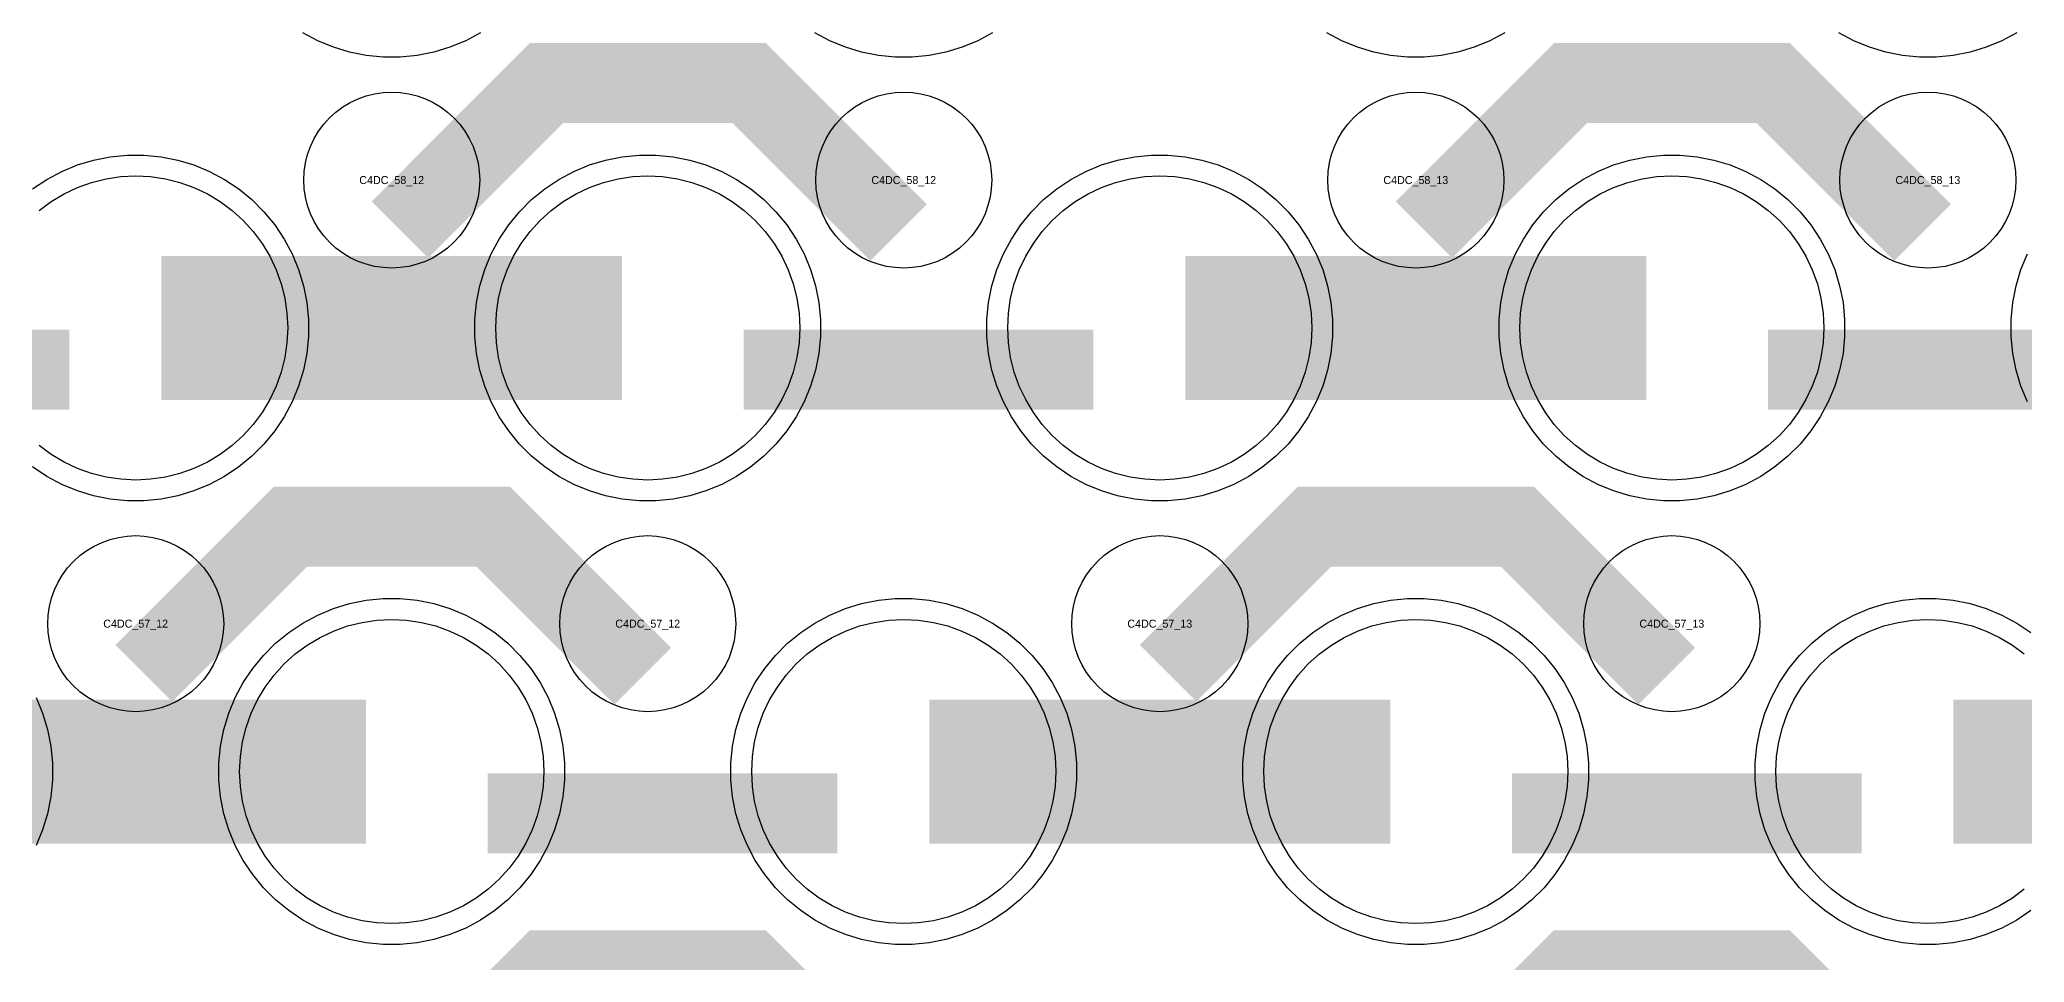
# Model space of a CAD drawing. Extents: x -11880 to 11880, y -14992 to 14992.
# Drawn here: x -8190 to -7570, y -7001 to -6713 of the extents above; entities that cross this region are included whole.
import ezdxf
from ezdxf.enums import TextEntityAlignment as Align

# ---------------------------------------------------------------- set-up
doc = ezdxf.new("R2010")
doc.units = 0
doc.header["$MEASUREMENT"] = 0
for name, color, linetype in [('GDS_775_DT_237', 138, 'CONTINUOUS'), ('RDL1_FS', 34, 'CONTINUOUS'), ('RDL_BS', 160, 'CONTINUOUS')]:
    doc.layers.add(name, color=color, linetype=linetype)

msp = doc.modelspace()

# ---------------------------------------------------------------- linework, layer by layer
at = {"layer": 'RDL1_FS'}
for points in [[(-8190.14, -6766.126), (-8186.395, -6763.348), (-8182.395, -6760.95), (-8178.181, -6758.958), (-8173.791, -6757.386), (-8169.268, -6756.254), (-8164.657, -6755.57), (-8160, -6755.341), (-8155.343, -6755.57), (-8150.732, -6756.254), (-8146.209, -6757.386), (-8141.819, -6758.958), (-8137.605, -6760.95), (-8133.605, -6763.348), (-8129.86, -6766.126), (-8126.406, -6769.256), (-8123.276, -6772.71), (-8120.498, -6776.455), (-8118.1, -6780.455), (-8116.108, -6784.669), (-8114.536, -6789.059), (-8113.404, -6793.582), (-8112.72, -6798.193), (-8112.491, -6802.85), (-8112.72, -6807.507), (-8113.404, -6812.118), (-8114.536, -6816.641), (-8116.108, -6821.031), (-8118.1, -6825.245), (-8120.498, -6829.245), (-8123.276, -6832.99), (-8126.406, -6836.444), (-8129.86, -6839.574), (-8133.605, -6842.352), (-8137.605, -6844.75), (-8141.819, -6846.742), (-8146.209, -6848.314), (-8150.732, -6849.446), (-8155.343, -6850.13), (-8160, -6850.359), (-8164.657, -6850.13), (-8169.268, -6849.446), (-8173.791, -6848.314), (-8178.181, -6846.742), (-8182.395, -6844.75), (-8186.395, -6842.352), (-8190.14, -6839.574)], [(-7569.86, -6978.134), (-7573.605, -6980.912), (-7577.605, -6983.31), (-7581.819, -6985.302), (-7586.209, -6986.874), (-7590.732, -6988.006), (-7595.343, -6988.69), (-7600, -6988.919), (-7604.657, -6988.69), (-7609.268, -6988.006), (-7613.791, -6986.874), (-7618.181, -6985.302), (-7622.395, -6983.31), (-7626.395, -6980.912), (-7630.14, -6978.134), (-7633.594, -6975.004), (-7636.724, -6971.55), (-7639.502, -6967.805), (-7641.9, -6963.805), (-7643.892, -6959.591), (-7645.464, -6955.201), (-7646.596, -6950.678), (-7647.28, -6946.067), (-7647.509, -6941.41), (-7647.28, -6936.753), (-7646.596, -6932.142), (-7645.464, -6927.619), (-7643.892, -6923.229), (-7641.9, -6919.015), (-7639.502, -6915.015), (-7636.724, -6911.27), (-7633.594, -6907.816), (-7630.14, -6904.686), (-7626.395, -6901.908), (-7622.395, -6899.51), (-7618.181, -6897.518), (-7613.791, -6895.946), (-7609.268, -6894.814), (-7604.657, -6894.13), (-7600, -6893.901), (-7595.343, -6894.13), (-7590.732, -6894.814), (-7586.209, -6895.946), (-7581.819, -6897.518), (-7577.605, -6899.51), (-7573.605, -6901.908), (-7569.86, -6904.686)]]:
    msp.add_lwpolyline(points, dxfattribs=at)
for points in [[(-8000, -6850.359), (-8004.657, -6850.13), (-8009.268, -6849.446), (-8013.791, -6848.314), (-8018.181, -6846.742), (-8022.395, -6844.75), (-8026.395, -6842.352), (-8030.14, -6839.574), (-8033.594, -6836.444), (-8036.724, -6832.99), (-8039.502, -6829.245), (-8041.9, -6825.245), (-8043.892, -6821.031), (-8045.464, -6816.641), (-8046.596, -6812.118), (-8047.28, -6807.507), (-8047.509, -6802.85), (-8047.28, -6798.193), (-8046.596, -6793.582), (-8045.464, -6789.059), (-8043.892, -6784.669), (-8041.9, -6780.455), (-8039.502, -6776.455), (-8036.724, -6772.71), (-8033.594, -6769.256), (-8030.14, -6766.126), (-8026.395, -6763.348), (-8022.395, -6760.95), (-8018.181, -6758.958), (-8013.791, -6757.386), (-8009.268, -6756.254), (-8004.657, -6755.57), (-8000, -6755.341), (-7995.343, -6755.57), (-7990.732, -6756.254), (-7986.209, -6757.386), (-7981.819, -6758.958), (-7977.605, -6760.95), (-7973.605, -6763.348), (-7969.86, -6766.126), (-7966.406, -6769.256), (-7963.276, -6772.71), (-7960.498, -6776.455), (-7958.1, -6780.455), (-7956.108, -6784.669), (-7954.536, -6789.059), (-7953.404, -6793.582), (-7952.72, -6798.193), (-7952.491, -6802.85), (-7952.72, -6807.507), (-7953.404, -6812.118), (-7954.536, -6816.641), (-7956.108, -6821.031), (-7958.1, -6825.245), (-7960.498, -6829.245), (-7963.276, -6832.99), (-7966.406, -6836.444), (-7969.86, -6839.574), (-7973.605, -6842.352), (-7977.605, -6844.75), (-7981.819, -6846.742), (-7986.209, -6848.314), (-7990.732, -6849.446), (-7995.343, -6850.13)], [(-7840, -6850.359), (-7844.657, -6850.13), (-7849.268, -6849.446), (-7853.791, -6848.314), (-7858.181, -6846.742), (-7862.395, -6844.75), (-7866.395, -6842.352), (-7870.14, -6839.574), (-7873.594, -6836.444), (-7876.724, -6832.99), (-7879.502, -6829.245), (-7881.9, -6825.245), (-7883.892, -6821.031), (-7885.464, -6816.641), (-7886.596, -6812.118), (-7887.28, -6807.507), (-7887.509, -6802.85), (-7887.28, -6798.193), (-7886.596, -6793.582), (-7885.464, -6789.059), (-7883.892, -6784.669), (-7881.9, -6780.455), (-7879.502, -6776.455), (-7876.724, -6772.71), (-7873.594, -6769.256), (-7870.14, -6766.126), (-7866.395, -6763.348), (-7862.395, -6760.95), (-7858.181, -6758.958), (-7853.791, -6757.386), (-7849.268, -6756.254), (-7844.657, -6755.57), (-7840, -6755.341), (-7835.343, -6755.57), (-7830.732, -6756.254), (-7826.209, -6757.386), (-7821.819, -6758.958), (-7817.605, -6760.95), (-7813.605, -6763.348), (-7809.86, -6766.126), (-7806.406, -6769.256), (-7803.276, -6772.71), (-7800.498, -6776.455), (-7798.1, -6780.455), (-7796.108, -6784.669), (-7794.536, -6789.059), (-7793.404, -6793.582), (-7792.72, -6798.193), (-7792.491, -6802.85), (-7792.72, -6807.507), (-7793.404, -6812.118), (-7794.536, -6816.641), (-7796.108, -6821.031), (-7798.1, -6825.245), (-7800.498, -6829.245), (-7803.276, -6832.99), (-7806.406, -6836.444), (-7809.86, -6839.574), (-7813.605, -6842.352), (-7817.605, -6844.75), (-7821.819, -6846.742), (-7826.209, -6848.314), (-7830.732, -6849.446), (-7835.343, -6850.13)], [(-7680, -6850.359), (-7684.657, -6850.13), (-7689.268, -6849.446), (-7693.791, -6848.314), (-7698.181, -6846.742), (-7702.395, -6844.75), (-7706.395, -6842.352), (-7710.14, -6839.574), (-7713.594, -6836.444), (-7716.724, -6832.99), (-7719.502, -6829.245), (-7721.9, -6825.245), (-7723.892, -6821.031), (-7725.464, -6816.641), (-7726.596, -6812.118), (-7727.28, -6807.507), (-7727.509, -6802.85), (-7727.28, -6798.193), (-7726.596, -6793.582), (-7725.464, -6789.059), (-7723.892, -6784.669), (-7721.9, -6780.455), (-7719.502, -6776.455), (-7716.724, -6772.71), (-7713.594, -6769.256), (-7710.14, -6766.126), (-7706.395, -6763.348), (-7702.395, -6760.95), (-7698.181, -6758.958), (-7693.791, -6757.386), (-7689.268, -6756.254), (-7684.657, -6755.57), (-7680, -6755.341), (-7675.343, -6755.57), (-7670.732, -6756.254), (-7666.209, -6757.386), (-7661.819, -6758.958), (-7657.605, -6760.95), (-7653.605, -6763.348), (-7649.86, -6766.126), (-7646.406, -6769.256), (-7643.276, -6772.71), (-7640.498, -6776.455), (-7638.1, -6780.455), (-7636.108, -6784.669), (-7634.536, -6789.059), (-7633.404, -6793.582), (-7632.72, -6798.193), (-7632.491, -6802.85), (-7632.72, -6807.507), (-7633.404, -6812.118), (-7634.536, -6816.641), (-7636.108, -6821.031), (-7638.1, -6825.245), (-7640.498, -6829.245), (-7643.276, -6832.99), (-7646.406, -6836.444), (-7649.86, -6839.574), (-7653.605, -6842.352), (-7657.605, -6844.75), (-7661.819, -6846.742), (-7666.209, -6848.314), (-7670.732, -6849.446), (-7675.343, -6850.13)], [(-8080, -6988.919), (-8084.657, -6988.69), (-8089.268, -6988.006), (-8093.791, -6986.874), (-8098.181, -6985.302), (-8102.395, -6983.31), (-8106.395, -6980.912), (-8110.14, -6978.134), (-8113.594, -6975.004), (-8116.724, -6971.55), (-8119.502, -6967.805), (-8121.9, -6963.805), (-8123.892, -6959.591), (-8125.464, -6955.201), (-8126.596, -6950.678), (-8127.28, -6946.067), (-8127.509, -6941.41), (-8127.28, -6936.753), (-8126.596, -6932.142), (-8125.464, -6927.619), (-8123.892, -6923.229), (-8121.9, -6919.015), (-8119.502, -6915.015), (-8116.724, -6911.27), (-8113.594, -6907.816), (-8110.14, -6904.686), (-8106.395, -6901.908), (-8102.395, -6899.51), (-8098.181, -6897.518), (-8093.791, -6895.946), (-8089.268, -6894.814), (-8084.657, -6894.13), (-8080, -6893.901), (-8075.343, -6894.13), (-8070.732, -6894.814), (-8066.209, -6895.946), (-8061.819, -6897.518), (-8057.605, -6899.51), (-8053.605, -6901.908), (-8049.86, -6904.686), (-8046.406, -6907.816), (-8043.276, -6911.27), (-8040.498, -6915.015), (-8038.1, -6919.015), (-8036.108, -6923.229), (-8034.536, -6927.619), (-8033.404, -6932.142), (-8032.72, -6936.753), (-8032.491, -6941.41), (-8032.72, -6946.067), (-8033.404, -6950.678), (-8034.536, -6955.201), (-8036.108, -6959.591), (-8038.1, -6963.805), (-8040.498, -6967.805), (-8043.276, -6971.55), (-8046.406, -6975.004), (-8049.86, -6978.134), (-8053.605, -6980.912), (-8057.605, -6983.31), (-8061.819, -6985.302), (-8066.209, -6986.874), (-8070.732, -6988.006), (-8075.343, -6988.69)], [(-7920, -6988.919), (-7924.657, -6988.69), (-7929.268, -6988.006), (-7933.791, -6986.874), (-7938.181, -6985.302), (-7942.395, -6983.31), (-7946.395, -6980.912), (-7950.14, -6978.134), (-7953.594, -6975.004), (-7956.724, -6971.55), (-7959.502, -6967.805), (-7961.9, -6963.805), (-7963.892, -6959.591), (-7965.464, -6955.201), (-7966.596, -6950.678), (-7967.28, -6946.067), (-7967.509, -6941.41), (-7967.28, -6936.753), (-7966.596, -6932.142), (-7965.464, -6927.619), (-7963.892, -6923.229), (-7961.9, -6919.015), (-7959.502, -6915.015), (-7956.724, -6911.27), (-7953.594, -6907.816), (-7950.14, -6904.686), (-7946.395, -6901.908), (-7942.395, -6899.51), (-7938.181, -6897.518), (-7933.791, -6895.946), (-7929.268, -6894.814), (-7924.657, -6894.13), (-7920, -6893.901), (-7915.343, -6894.13), (-7910.732, -6894.814), (-7906.209, -6895.946), (-7901.819, -6897.518), (-7897.605, -6899.51), (-7893.605, -6901.908), (-7889.86, -6904.686), (-7886.406, -6907.816), (-7883.276, -6911.27), (-7880.498, -6915.015), (-7878.1, -6919.015), (-7876.108, -6923.229), (-7874.536, -6927.619), (-7873.404, -6932.142), (-7872.72, -6936.753), (-7872.491, -6941.41), (-7872.72, -6946.067), (-7873.404, -6950.678), (-7874.536, -6955.201), (-7876.108, -6959.591), (-7878.1, -6963.805), (-7880.498, -6967.805), (-7883.276, -6971.55), (-7886.406, -6975.004), (-7889.86, -6978.134), (-7893.605, -6980.912), (-7897.605, -6983.31), (-7901.819, -6985.302), (-7906.209, -6986.874), (-7910.732, -6988.006), (-7915.343, -6988.69)], [(-7760, -6988.919), (-7764.657, -6988.69), (-7769.268, -6988.006), (-7773.791, -6986.874), (-7778.181, -6985.302), (-7782.395, -6983.31), (-7786.395, -6980.912), (-7790.14, -6978.134), (-7793.594, -6975.004), (-7796.724, -6971.55), (-7799.502, -6967.805), (-7801.9, -6963.805), (-7803.892, -6959.591), (-7805.464, -6955.201), (-7806.596, -6950.678), (-7807.28, -6946.067), (-7807.509, -6941.41), (-7807.28, -6936.753), (-7806.596, -6932.142), (-7805.464, -6927.619), (-7803.892, -6923.229), (-7801.9, -6919.015), (-7799.502, -6915.015), (-7796.724, -6911.27), (-7793.594, -6907.816), (-7790.14, -6904.686), (-7786.395, -6901.908), (-7782.395, -6899.51), (-7778.181, -6897.518), (-7773.791, -6895.946), (-7769.268, -6894.814), (-7764.657, -6894.13), (-7760, -6893.901), (-7755.343, -6894.13), (-7750.732, -6894.814), (-7746.209, -6895.946), (-7741.819, -6897.518), (-7737.605, -6899.51), (-7733.605, -6901.908), (-7729.86, -6904.686), (-7726.406, -6907.816), (-7723.276, -6911.27), (-7720.498, -6915.015), (-7718.1, -6919.015), (-7716.108, -6923.229), (-7714.536, -6927.619), (-7713.404, -6932.142), (-7712.72, -6936.753), (-7712.491, -6941.41), (-7712.72, -6946.067), (-7713.404, -6950.678), (-7714.536, -6955.201), (-7716.108, -6959.591), (-7718.1, -6963.805), (-7720.498, -6967.805), (-7723.276, -6971.55), (-7726.406, -6975.004), (-7729.86, -6978.134), (-7733.605, -6980.912), (-7737.605, -6983.31), (-7741.819, -6985.302), (-7746.209, -6986.874), (-7750.732, -6988.006), (-7755.343, -6988.69)]]:
    msp.add_lwpolyline(points, close=True, dxfattribs=at)
for points in [[(-8151.998, -6802.85, 45, 45, 0), (-8079.998, -6802.85, 45, 45, 0)], [(-8079.998, -6802.85, 45, 45, 0), (-8007.998, -6802.85, 45, 45, 0)], [(-7831.998, -6802.85, 45, 45, 0), (-7759.998, -6802.85, 45, 45, 0)], [(-7759.998, -6802.85, 45, 45, 0), (-7687.998, -6802.85, 45, 45, 0)], [(-8231.998, -6941.41, 45, 45, 0), (-8159.998, -6941.41, 45, 45, 0)], [(-8159.998, -6941.41, 45, 45, 0), (-8087.998, -6941.41, 45, 45, 0)], [(-7911.998, -6941.41, 45, 45, 0), (-7839.998, -6941.41, 45, 45, 0)], [(-7839.998, -6941.41, 45, 45, 0), (-7767.998, -6941.41, 45, 45, 0)], [(-7591.998, -6941.41, 45, 45, 0), (-7519.998, -6941.41, 45, 45, 0)]]:
    msp.add_lwpolyline(points, format="xyseb", dxfattribs=at)
at = {"layer": 'RDL_BS', "color": 240, "true_color": 0xed1f24}
for points in [[(-8052.223, -6710.668), (-8056.885, -6713.16), (-8061.795, -6715.191), (-8066.835, -6716.722), (-8072.062, -6717.768), (-8077.356, -6718.285), (-8082.644, -6718.285), (-8087.938, -6717.768), (-8093.165, -6716.722), (-8098.205, -6715.191), (-8103.115, -6713.16), (-8107.777, -6710.668)], [(-7892.223, -6710.668), (-7896.885, -6713.16), (-7901.795, -6715.191), (-7906.835, -6716.722), (-7912.062, -6717.768), (-7917.356, -6718.285), (-7922.644, -6718.285), (-7927.938, -6717.768), (-7933.165, -6716.722), (-7938.205, -6715.191), (-7943.115, -6713.16), (-7947.777, -6710.668)], [(-7732.223, -6710.668), (-7736.885, -6713.16), (-7741.795, -6715.191), (-7746.835, -6716.722), (-7752.062, -6717.768), (-7757.356, -6718.285), (-7762.644, -6718.285), (-7767.938, -6717.768), (-7773.165, -6716.722), (-7778.205, -6715.191), (-7783.115, -6713.16), (-7787.777, -6710.668)], [(-7572.223, -6710.668), (-7576.885, -6713.16), (-7581.795, -6715.191), (-7586.835, -6716.722), (-7592.062, -6717.768), (-7597.356, -6718.285), (-7602.644, -6718.285), (-7607.938, -6717.768), (-7613.165, -6716.722), (-7618.205, -6715.191), (-7623.115, -6713.16), (-7627.777, -6710.668)]]:
    msp.add_lwpolyline(points, dxfattribs=at)
at = {"layer": 'RDL_BS'}
for points in [[(-8077.438, -6772.164, 25, 25, 0), (-8031.623, -6726.349, 25, 25, 0), (-7998.07, -6726.349, 25, 25, 0)], [(-7921.599, -6773.063, 25, 25, 0), (-7968.313, -6726.349, 25, 25, 0), (-7998.071, -6726.349, 25, 25, 0)], [(-7757.438, -6772.164, 25, 25, 0), (-7711.623, -6726.349, 25, 25, 0), (-7678.07, -6726.349, 25, 25, 0)], [(-7601.599, -6773.063, 25, 25, 0), (-7648.313, -6726.349, 25, 25, 0), (-7678.071, -6726.349, 25, 25, 0)], [(-8289.984, -6815.863, 25, 25, 0), (-8180.719, -6815.863, 25, 25, 0)], [(-7969.984, -6815.863, 25, 25, 0), (-7860.719, -6815.863, 25, 25, 0)], [(-7649.984, -6815.863, 25, 25, 0), (-7540.719, -6815.863, 25, 25, 0)], [(-8157.438, -6910.724, 25, 25, 0), (-8111.623, -6864.909, 25, 25, 0), (-8078.07, -6864.909, 25, 25, 0)], [(-8001.599, -6911.623, 25, 25, 0), (-8048.313, -6864.909, 25, 25, 0), (-8078.071, -6864.909, 25, 25, 0)], [(-7837.438, -6910.724, 25, 25, 0), (-7791.623, -6864.909, 25, 25, 0), (-7758.07, -6864.909, 25, 25, 0)], [(-7681.599, -6911.623, 25, 25, 0), (-7728.313, -6864.909, 25, 25, 0), (-7758.071, -6864.909, 25, 25, 0)], [(-8049.984, -6954.423, 25, 25, 0), (-7940.719, -6954.423, 25, 25, 0)], [(-7729.984, -6954.423, 25, 25, 0), (-7620.719, -6954.423, 25, 25, 0)], [(-8077.438, -7049.289, 25, 25, 0), (-8031.623, -7003.474, 25, 25, 0), (-7998.07, -7003.474, 25, 25, 0)], [(-7921.599, -7050.188, 25, 25, 0), (-7968.313, -7003.474, 25, 25, 0), (-7998.071, -7003.474, 25, 25, 0)], [(-7757.438, -7049.289, 25, 25, 0), (-7711.623, -7003.474, 25, 25, 0), (-7678.07, -7003.474, 25, 25, 0)], [(-7601.599, -7050.188, 25, 25, 0), (-7648.313, -7003.474, 25, 25, 0), (-7678.071, -7003.474, 25, 25, 0)]]:
    msp.add_lwpolyline(points, format="xyseb", dxfattribs=at)
for points in [[(-8080, -6784.156), (-8082.693, -6784.024), (-8085.365, -6783.628), (-8087.984, -6782.971), (-8090.519, -6782.064), (-8092.956, -6780.912), (-8095.28, -6779.519), (-8097.443, -6777.916), (-8099.442, -6776.104), (-8101.254, -6774.105), (-8102.857, -6771.942), (-8104.25, -6769.618), (-8105.402, -6767.181), (-8106.309, -6764.646), (-8106.966, -6762.027), (-8107.362, -6759.355), (-8107.494, -6756.662), (-8107.362, -6753.969), (-8106.966, -6751.297), (-8106.309, -6748.678), (-8105.402, -6746.143), (-8104.25, -6743.706), (-8102.857, -6741.382), (-8101.254, -6739.219), (-8099.442, -6737.22), (-8097.443, -6735.408), (-8095.28, -6733.805), (-8092.956, -6732.412), (-8090.519, -6731.26), (-8087.984, -6730.353), (-8085.365, -6729.696), (-8082.693, -6729.3), (-8080, -6729.168), (-8077.307, -6729.3), (-8074.635, -6729.696), (-8072.016, -6730.353), (-8069.481, -6731.26), (-8067.044, -6732.412), (-8064.72, -6733.805), (-8062.557, -6735.408), (-8060.558, -6737.22), (-8058.746, -6739.219), (-8057.143, -6741.382), (-8055.75, -6743.706), (-8054.598, -6746.143), (-8053.691, -6748.678), (-8053.034, -6751.297), (-8052.638, -6753.969), (-8052.506, -6756.662), (-8052.638, -6759.355), (-8053.034, -6762.027), (-8053.691, -6764.646), (-8054.598, -6767.181), (-8055.75, -6769.618), (-8057.143, -6771.942), (-8058.746, -6774.105), (-8060.558, -6776.104), (-8062.557, -6777.916), (-8064.72, -6779.519), (-8067.044, -6780.912), (-8069.481, -6782.064), (-8072.016, -6782.971), (-8074.635, -6783.628), (-8077.307, -6784.024)], [(-7920, -6784.156), (-7922.693, -6784.024), (-7925.365, -6783.628), (-7927.984, -6782.971), (-7930.519, -6782.064), (-7932.956, -6780.912), (-7935.28, -6779.519), (-7937.443, -6777.916), (-7939.442, -6776.104), (-7941.254, -6774.105), (-7942.857, -6771.942), (-7944.25, -6769.618), (-7945.402, -6767.181), (-7946.309, -6764.646), (-7946.966, -6762.027), (-7947.362, -6759.355), (-7947.494, -6756.662), (-7947.362, -6753.969), (-7946.966, -6751.297), (-7946.309, -6748.678), (-7945.402, -6746.143), (-7944.25, -6743.706), (-7942.857, -6741.382), (-7941.254, -6739.219), (-7939.442, -6737.22), (-7937.443, -6735.408), (-7935.28, -6733.805), (-7932.956, -6732.412), (-7930.519, -6731.26), (-7927.984, -6730.353), (-7925.365, -6729.696), (-7922.693, -6729.3), (-7920, -6729.168), (-7917.307, -6729.3), (-7914.635, -6729.696), (-7912.016, -6730.353), (-7909.481, -6731.26), (-7907.044, -6732.412), (-7904.72, -6733.805), (-7902.557, -6735.408), (-7900.558, -6737.22), (-7898.746, -6739.219), (-7897.143, -6741.382), (-7895.75, -6743.706), (-7894.598, -6746.143), (-7893.691, -6748.678), (-7893.034, -6751.297), (-7892.638, -6753.969), (-7892.506, -6756.662), (-7892.638, -6759.355), (-7893.034, -6762.027), (-7893.691, -6764.646), (-7894.598, -6767.181), (-7895.75, -6769.618), (-7897.143, -6771.942), (-7898.746, -6774.105), (-7900.558, -6776.104), (-7902.557, -6777.916), (-7904.72, -6779.519), (-7907.044, -6780.912), (-7909.481, -6782.064), (-7912.016, -6782.971), (-7914.635, -6783.628), (-7917.307, -6784.024)], [(-7760, -6784.156), (-7762.693, -6784.024), (-7765.365, -6783.628), (-7767.984, -6782.971), (-7770.519, -6782.064), (-7772.956, -6780.912), (-7775.28, -6779.519), (-7777.443, -6777.916), (-7779.442, -6776.104), (-7781.254, -6774.105), (-7782.857, -6771.942), (-7784.25, -6769.618), (-7785.402, -6767.181), (-7786.309, -6764.646), (-7786.966, -6762.027), (-7787.362, -6759.355), (-7787.494, -6756.662), (-7787.362, -6753.969), (-7786.966, -6751.297), (-7786.309, -6748.678), (-7785.402, -6746.143), (-7784.25, -6743.706), (-7782.857, -6741.382), (-7781.254, -6739.219), (-7779.442, -6737.22), (-7777.443, -6735.408), (-7775.28, -6733.805), (-7772.956, -6732.412), (-7770.519, -6731.26), (-7767.984, -6730.353), (-7765.365, -6729.696), (-7762.693, -6729.3), (-7760, -6729.168), (-7757.307, -6729.3), (-7754.635, -6729.696), (-7752.016, -6730.353), (-7749.481, -6731.26), (-7747.044, -6732.412), (-7744.72, -6733.805), (-7742.557, -6735.408), (-7740.558, -6737.22), (-7738.746, -6739.219), (-7737.143, -6741.382), (-7735.75, -6743.706), (-7734.598, -6746.143), (-7733.691, -6748.678), (-7733.034, -6751.297), (-7732.638, -6753.969), (-7732.506, -6756.662), (-7732.638, -6759.355), (-7733.034, -6762.027), (-7733.691, -6764.646), (-7734.598, -6767.181), (-7735.75, -6769.618), (-7737.143, -6771.942), (-7738.746, -6774.105), (-7740.558, -6776.104), (-7742.557, -6777.916), (-7744.72, -6779.519), (-7747.044, -6780.912), (-7749.481, -6782.064), (-7752.016, -6782.971), (-7754.635, -6783.628), (-7757.307, -6784.024)], [(-7600, -6784.156), (-7602.693, -6784.024), (-7605.365, -6783.628), (-7607.984, -6782.971), (-7610.519, -6782.064), (-7612.956, -6780.912), (-7615.28, -6779.519), (-7617.443, -6777.916), (-7619.442, -6776.104), (-7621.254, -6774.105), (-7622.857, -6771.942), (-7624.25, -6769.618), (-7625.402, -6767.181), (-7626.309, -6764.646), (-7626.966, -6762.027), (-7627.362, -6759.355), (-7627.494, -6756.662), (-7627.362, -6753.969), (-7626.966, -6751.297), (-7626.309, -6748.678), (-7625.402, -6746.143), (-7624.25, -6743.706), (-7622.857, -6741.382), (-7621.254, -6739.219), (-7619.442, -6737.22), (-7617.443, -6735.408), (-7615.28, -6733.805), (-7612.956, -6732.412), (-7610.519, -6731.26), (-7607.984, -6730.353), (-7605.365, -6729.696), (-7602.693, -6729.3), (-7600, -6729.168), (-7597.307, -6729.3), (-7594.635, -6729.696), (-7592.016, -6730.353), (-7589.481, -6731.26), (-7587.044, -6732.412), (-7584.72, -6733.805), (-7582.557, -6735.408), (-7580.558, -6737.22), (-7578.746, -6739.219), (-7577.143, -6741.382), (-7575.75, -6743.706), (-7574.598, -6746.143), (-7573.691, -6748.678), (-7573.034, -6751.297), (-7572.638, -6753.969), (-7572.506, -6756.662), (-7572.638, -6759.355), (-7573.034, -6762.027), (-7573.691, -6764.646), (-7574.598, -6767.181), (-7575.75, -6769.618), (-7577.143, -6771.942), (-7578.746, -6774.105), (-7580.558, -6776.104), (-7582.557, -6777.916), (-7584.72, -6779.519), (-7587.044, -6780.912), (-7589.481, -6782.064), (-7592.016, -6782.971), (-7594.635, -6783.628), (-7597.307, -6784.024)], [(-8002.644, -6856.85), (-8007.938, -6856.333), (-8013.165, -6855.287), (-8018.205, -6853.756), (-8023.115, -6851.725), (-8027.777, -6849.233), (-8032.191, -6846.286), (-8036.292, -6842.924), (-8040.074, -6839.142), (-8043.436, -6835.041), (-8046.383, -6830.627), (-8048.875, -6825.965), (-8050.906, -6821.055), (-8052.437, -6816.015), (-8053.483, -6810.788), (-8054, -6805.494), (-8054, -6800.206), (-8053.483, -6794.912), (-8052.437, -6789.685), (-8050.906, -6784.645), (-8048.875, -6779.735), (-8046.383, -6775.073), (-8043.436, -6770.659), (-8040.074, -6766.558), (-8036.292, -6762.776), (-8032.191, -6759.414), (-8027.777, -6756.467), (-8023.115, -6753.975), (-8018.205, -6751.944), (-8013.165, -6750.413), (-8007.938, -6749.367), (-8002.644, -6748.85), (-7997.356, -6748.85), (-7992.062, -6749.367), (-7986.835, -6750.413), (-7981.795, -6751.944), (-7976.885, -6753.975), (-7972.223, -6756.467), (-7967.809, -6759.414), (-7963.708, -6762.776), (-7959.926, -6766.558), (-7956.564, -6770.659), (-7953.617, -6775.073), (-7951.125, -6779.735), (-7949.094, -6784.645), (-7947.563, -6789.685), (-7946.517, -6794.912), (-7946, -6800.206), (-7946, -6805.494), (-7946.517, -6810.788), (-7947.563, -6816.015), (-7949.094, -6821.055), (-7951.125, -6825.965), (-7953.617, -6830.627), (-7956.564, -6835.041), (-7959.926, -6839.142), (-7963.708, -6842.924), (-7967.809, -6846.286), (-7972.223, -6849.233), (-7976.885, -6851.725), (-7981.795, -6853.756), (-7986.835, -6855.287), (-7992.062, -6856.333), (-7997.356, -6856.85)], [(-7842.644, -6856.85), (-7847.938, -6856.333), (-7853.165, -6855.287), (-7858.205, -6853.756), (-7863.115, -6851.725), (-7867.777, -6849.233), (-7872.191, -6846.286), (-7876.292, -6842.924), (-7880.074, -6839.142), (-7883.436, -6835.041), (-7886.383, -6830.627), (-7888.875, -6825.965), (-7890.906, -6821.055), (-7892.437, -6816.015), (-7893.483, -6810.788), (-7894, -6805.494), (-7894, -6800.206), (-7893.483, -6794.912), (-7892.437, -6789.685), (-7890.906, -6784.645), (-7888.875, -6779.735), (-7886.383, -6775.073), (-7883.436, -6770.659), (-7880.074, -6766.558), (-7876.292, -6762.776), (-7872.191, -6759.414), (-7867.777, -6756.467), (-7863.115, -6753.975), (-7858.205, -6751.944), (-7853.165, -6750.413), (-7847.938, -6749.367), (-7842.644, -6748.85), (-7837.356, -6748.85), (-7832.062, -6749.367), (-7826.835, -6750.413), (-7821.795, -6751.944), (-7816.885, -6753.975), (-7812.223, -6756.467), (-7807.809, -6759.414), (-7803.708, -6762.776), (-7799.926, -6766.558), (-7796.564, -6770.659), (-7793.617, -6775.073), (-7791.125, -6779.735), (-7789.094, -6784.645), (-7787.563, -6789.685), (-7786.517, -6794.912), (-7786, -6800.206), (-7786, -6805.494), (-7786.517, -6810.788), (-7787.563, -6816.015), (-7789.094, -6821.055), (-7791.125, -6825.965), (-7793.617, -6830.627), (-7796.564, -6835.041), (-7799.926, -6839.142), (-7803.708, -6842.924), (-7807.809, -6846.286), (-7812.223, -6849.233), (-7816.885, -6851.725), (-7821.795, -6853.756), (-7826.835, -6855.287), (-7832.062, -6856.333), (-7837.356, -6856.85)], [(-7682.644, -6856.85), (-7687.938, -6856.333), (-7693.165, -6855.287), (-7698.205, -6853.756), (-7703.115, -6851.725), (-7707.777, -6849.233), (-7712.191, -6846.286), (-7716.292, -6842.924), (-7720.074, -6839.142), (-7723.436, -6835.041), (-7726.383, -6830.627), (-7728.875, -6825.965), (-7730.906, -6821.055), (-7732.437, -6816.015), (-7733.483, -6810.788), (-7734, -6805.494), (-7734, -6800.206), (-7733.483, -6794.912), (-7732.437, -6789.685), (-7730.906, -6784.645), (-7728.875, -6779.735), (-7726.383, -6775.073), (-7723.436, -6770.659), (-7720.074, -6766.558), (-7716.292, -6762.776), (-7712.191, -6759.414), (-7707.777, -6756.467), (-7703.115, -6753.975), (-7698.205, -6751.944), (-7693.165, -6750.413), (-7687.938, -6749.367), (-7682.644, -6748.85), (-7677.356, -6748.85), (-7672.062, -6749.367), (-7666.835, -6750.413), (-7661.795, -6751.944), (-7656.885, -6753.975), (-7652.223, -6756.467), (-7647.809, -6759.414), (-7643.708, -6762.776), (-7639.926, -6766.558), (-7636.564, -6770.659), (-7633.617, -6775.073), (-7631.125, -6779.735), (-7629.094, -6784.645), (-7627.563, -6789.685), (-7626.517, -6794.912), (-7626, -6800.206), (-7626, -6805.494), (-7626.517, -6810.788), (-7627.563, -6816.015), (-7629.094, -6821.055), (-7631.125, -6825.965), (-7633.617, -6830.627), (-7636.564, -6835.041), (-7639.926, -6839.142), (-7643.708, -6842.924), (-7647.809, -6846.286), (-7652.223, -6849.233), (-7656.885, -6851.725), (-7661.795, -6853.756), (-7666.835, -6855.287), (-7672.062, -6856.333), (-7677.356, -6856.85)], [(-8160, -6922.716), (-8162.693, -6922.584), (-8165.365, -6922.188), (-8167.984, -6921.531), (-8170.519, -6920.624), (-8172.956, -6919.472), (-8175.28, -6918.079), (-8177.443, -6916.476), (-8179.442, -6914.664), (-8181.254, -6912.665), (-8182.857, -6910.502), (-8184.25, -6908.178), (-8185.402, -6905.741), (-8186.309, -6903.206), (-8186.966, -6900.587), (-8187.362, -6897.915), (-8187.494, -6895.222), (-8187.362, -6892.529), (-8186.966, -6889.857), (-8186.309, -6887.238), (-8185.402, -6884.703), (-8184.25, -6882.266), (-8182.857, -6879.942), (-8181.254, -6877.779), (-8179.442, -6875.78), (-8177.443, -6873.968), (-8175.28, -6872.365), (-8172.956, -6870.972), (-8170.519, -6869.82), (-8167.984, -6868.913), (-8165.365, -6868.256), (-8162.693, -6867.86), (-8160, -6867.728), (-8157.307, -6867.86), (-8154.635, -6868.256), (-8152.016, -6868.913), (-8149.481, -6869.82), (-8147.044, -6870.972), (-8144.72, -6872.365), (-8142.557, -6873.968), (-8140.558, -6875.78), (-8138.746, -6877.779), (-8137.143, -6879.942), (-8135.75, -6882.266), (-8134.598, -6884.703), (-8133.691, -6887.238), (-8133.034, -6889.857), (-8132.638, -6892.529), (-8132.506, -6895.222), (-8132.638, -6897.915), (-8133.034, -6900.587), (-8133.691, -6903.206), (-8134.598, -6905.741), (-8135.75, -6908.178), (-8137.143, -6910.502), (-8138.746, -6912.665), (-8140.558, -6914.664), (-8142.557, -6916.476), (-8144.72, -6918.079), (-8147.044, -6919.472), (-8149.481, -6920.624), (-8152.016, -6921.531), (-8154.635, -6922.188), (-8157.307, -6922.584)], [(-8000, -6922.716), (-8002.693, -6922.584), (-8005.365, -6922.188), (-8007.984, -6921.531), (-8010.519, -6920.624), (-8012.956, -6919.472), (-8015.28, -6918.079), (-8017.443, -6916.476), (-8019.442, -6914.664), (-8021.254, -6912.665), (-8022.857, -6910.502), (-8024.25, -6908.178), (-8025.402, -6905.741), (-8026.309, -6903.206), (-8026.966, -6900.587), (-8027.362, -6897.915), (-8027.494, -6895.222), (-8027.362, -6892.529), (-8026.966, -6889.857), (-8026.309, -6887.238), (-8025.402, -6884.703), (-8024.25, -6882.266), (-8022.857, -6879.942), (-8021.254, -6877.779), (-8019.442, -6875.78), (-8017.443, -6873.968), (-8015.28, -6872.365), (-8012.956, -6870.972), (-8010.519, -6869.82), (-8007.984, -6868.913), (-8005.365, -6868.256), (-8002.693, -6867.86), (-8000, -6867.728), (-7997.307, -6867.86), (-7994.635, -6868.256), (-7992.016, -6868.913), (-7989.481, -6869.82), (-7987.044, -6870.972), (-7984.72, -6872.365), (-7982.557, -6873.968), (-7980.558, -6875.78), (-7978.746, -6877.779), (-7977.143, -6879.942), (-7975.75, -6882.266), (-7974.598, -6884.703), (-7973.691, -6887.238), (-7973.034, -6889.857), (-7972.638, -6892.529), (-7972.506, -6895.222), (-7972.638, -6897.915), (-7973.034, -6900.587), (-7973.691, -6903.206), (-7974.598, -6905.741), (-7975.75, -6908.178), (-7977.143, -6910.502), (-7978.746, -6912.665), (-7980.558, -6914.664), (-7982.557, -6916.476), (-7984.72, -6918.079), (-7987.044, -6919.472), (-7989.481, -6920.624), (-7992.016, -6921.531), (-7994.635, -6922.188), (-7997.307, -6922.584)], [(-7840, -6922.716), (-7842.693, -6922.584), (-7845.365, -6922.188), (-7847.984, -6921.531), (-7850.519, -6920.624), (-7852.956, -6919.472), (-7855.28, -6918.079), (-7857.443, -6916.476), (-7859.442, -6914.664), (-7861.254, -6912.665), (-7862.857, -6910.502), (-7864.25, -6908.178), (-7865.402, -6905.741), (-7866.309, -6903.206), (-7866.966, -6900.587), (-7867.362, -6897.915), (-7867.494, -6895.222), (-7867.362, -6892.529), (-7866.966, -6889.857), (-7866.309, -6887.238), (-7865.402, -6884.703), (-7864.25, -6882.266), (-7862.857, -6879.942), (-7861.254, -6877.779), (-7859.442, -6875.78), (-7857.443, -6873.968), (-7855.28, -6872.365), (-7852.956, -6870.972), (-7850.519, -6869.82), (-7847.984, -6868.913), (-7845.365, -6868.256), (-7842.693, -6867.86), (-7840, -6867.728), (-7837.307, -6867.86), (-7834.635, -6868.256), (-7832.016, -6868.913), (-7829.481, -6869.82), (-7827.044, -6870.972), (-7824.72, -6872.365), (-7822.557, -6873.968), (-7820.558, -6875.78), (-7818.746, -6877.779), (-7817.143, -6879.942), (-7815.75, -6882.266), (-7814.598, -6884.703), (-7813.691, -6887.238), (-7813.034, -6889.857), (-7812.638, -6892.529), (-7812.506, -6895.222), (-7812.638, -6897.915), (-7813.034, -6900.587), (-7813.691, -6903.206), (-7814.598, -6905.741), (-7815.75, -6908.178), (-7817.143, -6910.502), (-7818.746, -6912.665), (-7820.558, -6914.664), (-7822.557, -6916.476), (-7824.72, -6918.079), (-7827.044, -6919.472), (-7829.481, -6920.624), (-7832.016, -6921.531), (-7834.635, -6922.188), (-7837.307, -6922.584)], [(-7680, -6922.716), (-7682.693, -6922.584), (-7685.365, -6922.188), (-7687.984, -6921.531), (-7690.519, -6920.624), (-7692.956, -6919.472), (-7695.28, -6918.079), (-7697.443, -6916.476), (-7699.442, -6914.664), (-7701.254, -6912.665), (-7702.857, -6910.502), (-7704.25, -6908.178), (-7705.402, -6905.741), (-7706.309, -6903.206), (-7706.966, -6900.587), (-7707.362, -6897.915), (-7707.494, -6895.222), (-7707.362, -6892.529), (-7706.966, -6889.857), (-7706.309, -6887.238), (-7705.402, -6884.703), (-7704.25, -6882.266), (-7702.857, -6879.942), (-7701.254, -6877.779), (-7699.442, -6875.78), (-7697.443, -6873.968), (-7695.28, -6872.365), (-7692.956, -6870.972), (-7690.519, -6869.82), (-7687.984, -6868.913), (-7685.365, -6868.256), (-7682.693, -6867.86), (-7680, -6867.728), (-7677.307, -6867.86), (-7674.635, -6868.256), (-7672.016, -6868.913), (-7669.481, -6869.82), (-7667.044, -6870.972), (-7664.72, -6872.365), (-7662.557, -6873.968), (-7660.558, -6875.78), (-7658.746, -6877.779), (-7657.143, -6879.942), (-7655.75, -6882.266), (-7654.598, -6884.703), (-7653.691, -6887.238), (-7653.034, -6889.857), (-7652.638, -6892.529), (-7652.506, -6895.222), (-7652.638, -6897.915), (-7653.034, -6900.587), (-7653.691, -6903.206), (-7654.598, -6905.741), (-7655.75, -6908.178), (-7657.143, -6910.502), (-7658.746, -6912.665), (-7660.558, -6914.664), (-7662.557, -6916.476), (-7664.72, -6918.079), (-7667.044, -6919.472), (-7669.481, -6920.624), (-7672.016, -6921.531), (-7674.635, -6922.188), (-7677.307, -6922.584)], [(-8082.644, -6995.41), (-8087.938, -6994.893), (-8093.165, -6993.847), (-8098.205, -6992.316), (-8103.115, -6990.285), (-8107.777, -6987.793), (-8112.191, -6984.846), (-8116.292, -6981.484), (-8120.074, -6977.702), (-8123.436, -6973.601), (-8126.383, -6969.187), (-8128.875, -6964.525), (-8130.906, -6959.615), (-8132.437, -6954.575), (-8133.483, -6949.348), (-8134, -6944.054), (-8134, -6938.766), (-8133.483, -6933.472), (-8132.437, -6928.245), (-8130.906, -6923.205), (-8128.875, -6918.295), (-8126.383, -6913.633), (-8123.436, -6909.219), (-8120.074, -6905.118), (-8116.292, -6901.336), (-8112.191, -6897.974), (-8107.777, -6895.027), (-8103.115, -6892.535), (-8098.205, -6890.504), (-8093.165, -6888.973), (-8087.938, -6887.927), (-8082.644, -6887.41), (-8077.356, -6887.41), (-8072.062, -6887.927), (-8066.835, -6888.973), (-8061.795, -6890.504), (-8056.885, -6892.535), (-8052.223, -6895.027), (-8047.809, -6897.974), (-8043.708, -6901.336), (-8039.926, -6905.118), (-8036.564, -6909.219), (-8033.617, -6913.633), (-8031.125, -6918.295), (-8029.094, -6923.205), (-8027.563, -6928.245), (-8026.517, -6933.472), (-8026, -6938.766), (-8026, -6944.054), (-8026.517, -6949.348), (-8027.563, -6954.575), (-8029.094, -6959.615), (-8031.125, -6964.525), (-8033.617, -6969.187), (-8036.564, -6973.601), (-8039.926, -6977.702), (-8043.708, -6981.484), (-8047.809, -6984.846), (-8052.223, -6987.793), (-8056.885, -6990.285), (-8061.795, -6992.316), (-8066.835, -6993.847), (-8072.062, -6994.893), (-8077.356, -6995.41)], [(-7922.644, -6995.41), (-7927.938, -6994.893), (-7933.165, -6993.847), (-7938.205, -6992.316), (-7943.115, -6990.285), (-7947.777, -6987.793), (-7952.191, -6984.846), (-7956.292, -6981.484), (-7960.074, -6977.702), (-7963.436, -6973.601), (-7966.383, -6969.187), (-7968.875, -6964.525), (-7970.906, -6959.615), (-7972.437, -6954.575), (-7973.483, -6949.348), (-7974, -6944.054), (-7974, -6938.766), (-7973.483, -6933.472), (-7972.437, -6928.245), (-7970.906, -6923.205), (-7968.875, -6918.295), (-7966.383, -6913.633), (-7963.436, -6909.219), (-7960.074, -6905.118), (-7956.292, -6901.336), (-7952.191, -6897.974), (-7947.777, -6895.027), (-7943.115, -6892.535), (-7938.205, -6890.504), (-7933.165, -6888.973), (-7927.938, -6887.927), (-7922.644, -6887.41), (-7917.356, -6887.41), (-7912.062, -6887.927), (-7906.835, -6888.973), (-7901.795, -6890.504), (-7896.885, -6892.535), (-7892.223, -6895.027), (-7887.809, -6897.974), (-7883.708, -6901.336), (-7879.926, -6905.118), (-7876.564, -6909.219), (-7873.617, -6913.633), (-7871.125, -6918.295), (-7869.094, -6923.205), (-7867.563, -6928.245), (-7866.517, -6933.472), (-7866, -6938.766), (-7866, -6944.054), (-7866.517, -6949.348), (-7867.563, -6954.575), (-7869.094, -6959.615), (-7871.125, -6964.525), (-7873.617, -6969.187), (-7876.564, -6973.601), (-7879.926, -6977.702), (-7883.708, -6981.484), (-7887.809, -6984.846), (-7892.223, -6987.793), (-7896.885, -6990.285), (-7901.795, -6992.316), (-7906.835, -6993.847), (-7912.062, -6994.893), (-7917.356, -6995.41)], [(-7762.644, -6995.41), (-7767.938, -6994.893), (-7773.165, -6993.847), (-7778.205, -6992.316), (-7783.115, -6990.285), (-7787.777, -6987.793), (-7792.191, -6984.846), (-7796.292, -6981.484), (-7800.074, -6977.702), (-7803.436, -6973.601), (-7806.383, -6969.187), (-7808.875, -6964.525), (-7810.906, -6959.615), (-7812.437, -6954.575), (-7813.483, -6949.348), (-7814, -6944.054), (-7814, -6938.766), (-7813.483, -6933.472), (-7812.437, -6928.245), (-7810.906, -6923.205), (-7808.875, -6918.295), (-7806.383, -6913.633), (-7803.436, -6909.219), (-7800.074, -6905.118), (-7796.292, -6901.336), (-7792.191, -6897.974), (-7787.777, -6895.027), (-7783.115, -6892.535), (-7778.205, -6890.504), (-7773.165, -6888.973), (-7767.938, -6887.927), (-7762.644, -6887.41), (-7757.356, -6887.41), (-7752.062, -6887.927), (-7746.835, -6888.973), (-7741.795, -6890.504), (-7736.885, -6892.535), (-7732.223, -6895.027), (-7727.809, -6897.974), (-7723.708, -6901.336), (-7719.926, -6905.118), (-7716.564, -6909.219), (-7713.617, -6913.633), (-7711.125, -6918.295), (-7709.094, -6923.205), (-7707.563, -6928.245), (-7706.517, -6933.472), (-7706, -6938.766), (-7706, -6944.054), (-7706.517, -6949.348), (-7707.563, -6954.575), (-7709.094, -6959.615), (-7711.125, -6964.525), (-7713.617, -6969.187), (-7716.564, -6973.601), (-7719.926, -6977.702), (-7723.708, -6981.484), (-7727.809, -6984.846), (-7732.223, -6987.793), (-7736.885, -6990.285), (-7741.795, -6992.316), (-7746.835, -6993.847), (-7752.062, -6994.893), (-7757.356, -6995.41)]]:
    msp.add_lwpolyline(points, close=True, dxfattribs=at)
for points in [[(-8192.191, -6759.414), (-8187.777, -6756.467), (-8183.115, -6753.975), (-8178.205, -6751.944), (-8173.165, -6750.413), (-8167.938, -6749.367), (-8162.644, -6748.85), (-8157.356, -6748.85), (-8152.062, -6749.367), (-8146.835, -6750.413), (-8141.795, -6751.944), (-8136.885, -6753.975), (-8132.223, -6756.467), (-8127.809, -6759.414), (-8123.708, -6762.776), (-8119.926, -6766.558), (-8116.564, -6770.659), (-8113.617, -6775.073), (-8111.125, -6779.735), (-8109.094, -6784.645), (-8107.563, -6789.685), (-8106.517, -6794.912), (-8106, -6800.206), (-8106, -6805.494), (-8106.517, -6810.788), (-8107.563, -6816.015), (-8109.094, -6821.055), (-8111.125, -6825.965), (-8113.617, -6830.627), (-8116.564, -6835.041), (-8119.926, -6839.142), (-8123.708, -6842.924), (-8127.809, -6846.286), (-8132.223, -6849.233), (-8136.885, -6851.725), (-8141.795, -6853.756), (-8146.835, -6855.287), (-8152.062, -6856.333), (-8157.356, -6856.85), (-8162.644, -6856.85), (-8167.938, -6856.333), (-8173.165, -6855.287), (-8178.205, -6853.756), (-8183.115, -6851.725), (-8187.777, -6849.233), (-8192.191, -6846.286)], [(-7568.875, -6825.965), (-7570.906, -6821.055), (-7572.437, -6816.015), (-7573.483, -6810.788), (-7574, -6805.494), (-7574, -6800.206), (-7573.483, -6794.912), (-7572.437, -6789.685), (-7570.906, -6784.645), (-7568.875, -6779.735)], [(-7567.809, -6984.846), (-7572.223, -6987.793), (-7576.885, -6990.285), (-7581.795, -6992.316), (-7586.835, -6993.847), (-7592.062, -6994.893), (-7597.356, -6995.41), (-7602.644, -6995.41), (-7607.938, -6994.893), (-7613.165, -6993.847), (-7618.205, -6992.316), (-7623.115, -6990.285), (-7627.777, -6987.793), (-7632.191, -6984.846), (-7636.292, -6981.484), (-7640.074, -6977.702), (-7643.436, -6973.601), (-7646.383, -6969.187), (-7648.875, -6964.525), (-7650.906, -6959.615), (-7652.437, -6954.575), (-7653.483, -6949.348), (-7654, -6944.054), (-7654, -6938.766), (-7653.483, -6933.472), (-7652.437, -6928.245), (-7650.906, -6923.205), (-7648.875, -6918.295), (-7646.383, -6913.633), (-7643.436, -6909.219), (-7640.074, -6905.118), (-7636.292, -6901.336), (-7632.191, -6897.974), (-7627.777, -6895.027), (-7623.115, -6892.535), (-7618.205, -6890.504), (-7613.165, -6888.973), (-7607.938, -6887.927), (-7602.644, -6887.41), (-7597.356, -6887.41), (-7592.062, -6887.927), (-7586.835, -6888.973), (-7581.795, -6890.504), (-7576.885, -6892.535), (-7572.223, -6895.027), (-7567.809, -6897.974)], [(-8191.125, -6918.295), (-8189.094, -6923.205), (-8187.563, -6928.245), (-8186.517, -6933.472), (-8186, -6938.766), (-8186, -6944.054), (-8186.517, -6949.348), (-8187.563, -6954.575), (-8189.094, -6959.615), (-8191.125, -6964.525)]]:
    msp.add_lwpolyline(points, dxfattribs=at)

# ---------------------------------------------------------------- texts
at = {"layer": 'GDS_775_DT_237'}
for s, p in [('C4DC_58_12', (-8080, -6756.662)), ('C4DC_58_12', (-8080, -6756.662)), ('C4DC_58_12', (-7920, -6756.662)), ('C4DC_58_12', (-7920, -6756.662)), ('C4DC_58_13', (-7760, -6756.662)), ('C4DC_58_13', (-7760, -6756.662)), ('C4DC_58_13', (-7600, -6756.662)), ('C4DC_58_13', (-7600, -6756.662)), ('C4DC_57_12', (-8160, -6895.222)), ('C4DC_57_12', (-8160, -6895.222)), ('C4DC_57_12', (-8000, -6895.222)), ('C4DC_57_12', (-8000, -6895.222)), ('C4DC_57_13', (-7840, -6895.222)), ('C4DC_57_13', (-7840, -6895.222)), ('C4DC_57_13', (-7680, -6895.222)), ('C4DC_57_13', (-7680, -6895.222))]:
    msp.add_text(s, height=2.5, dxfattribs=at).set_placement(p, align=Align.MIDDLE_CENTER)

doc.saveas('drawing.dxf')
